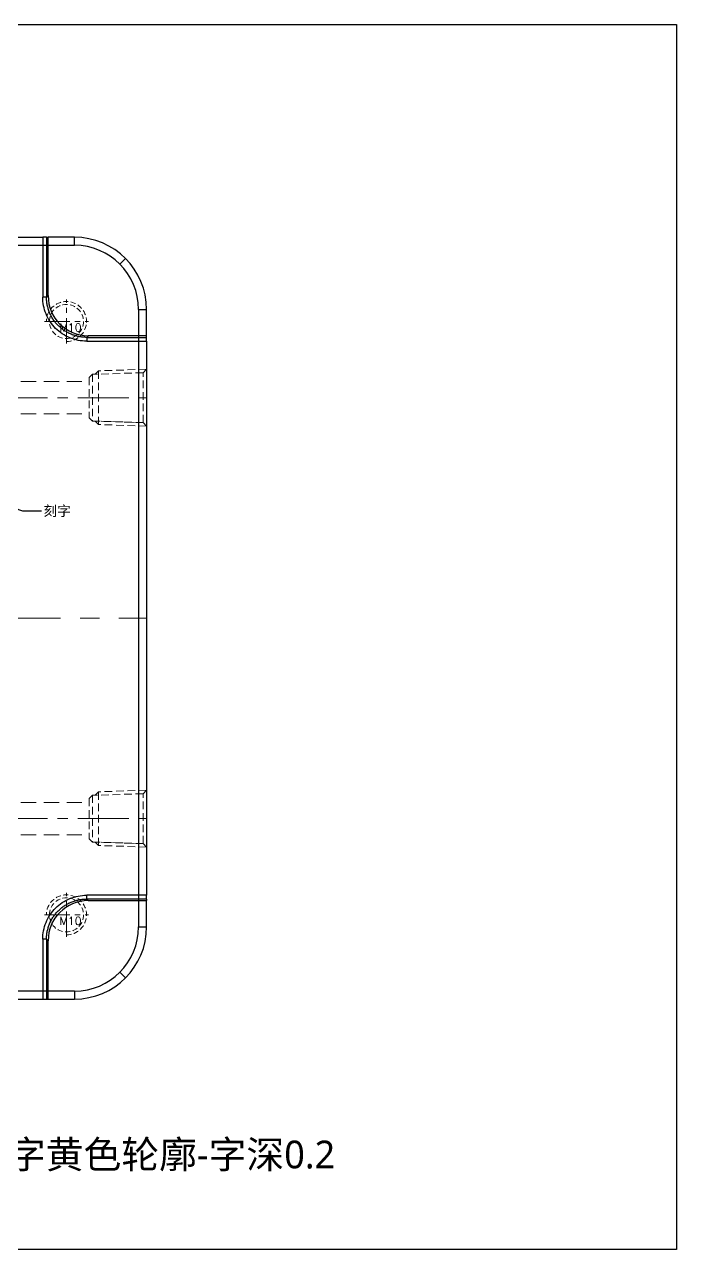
# Model space of a CAD drawing. Header units: millimetres. Extents: x 2549 to 2981, y 2071 to 2377.
# Drawn here: x 2818.3 to 2980.9, y 2071.4 to 2376.9 of the extents above; entities that cross this region are included whole.
import ezdxf
from ezdxf.lldxf.tags import DXFTag

# ---------------------------------------------------------------- set-up
doc = ezdxf.new("R2010")
doc.units = ezdxf.units.MM
doc.linetypes.add('CENTER', pattern=[50.8, 31.75, -6.35, 6.35, -6.35])
doc.linetypes.add('HIDDEN', pattern=[9.525, 6.35, -3.175])
doc.layers.add('10', color=7, linetype='Continuous', true_color=0xffffff)
for name, color, linetype, lineweight in [('cool', 153, 'HIDDEN', 9), ('dim', 82, 'Continuous', 9), ('insert', 85, 'Continuous', 20), ('moldbase', 7, 'Continuous', 20), ('screw', 33, 'Continuous', 13)]:
    doc.layers.add(name, color=color, linetype=linetype, lineweight=lineweight)
doc.styles.add('Capful-A', font='')
doc.styles.get("Standard").update_dxf_attribs({"font": 'arial.ttf'})
doc.styles.add('TXT', font='txt.shx', dxfattribs={"bigfont": 'gbcbig.shx'})
doc.styles.get('Capful-A').set_extended_font_data('Microsoft YaHei')
tags = doc.linetypes.add('DASHED', pattern=[25.72, 12.86, -12.86]).pattern_tags.tags
tags[6:7] = [DXFTag(74, 4), DXFTag(75, 0), DXFTag(340, '0'), DXFTag(46, 0.0), DXFTag(50, 0.0), DXFTag(44, 0.0), DXFTag(45, 0.0)]
tags[4:5] = [DXFTag(74, 4), DXFTag(75, 0), DXFTag(340, '0'), DXFTag(46, 0.0), DXFTag(50, 0.0), DXFTag(44, 0.0), DXFTag(45, 0.0)]
doc.dimstyles.new('Capful-A-1.0', dxfattribs={"dimtxt": 2.5, "dimasz": 2.5, "dimexe": 1.5, "dimexo": 1, "dimgap": 1.5, "dimtad": 0, "dimdsep": 46, "dimtxsty": 'Capful-A', "dimcen": 0, "dimclrt": 2, "dimazin": 2, "dimtfac": 1, "dimtmove": 0, "dimatfit": 3, "dimfxl": 0, "dimtolj": 1, "dimtzin": 0, "dimarcsym": 0})

# ---------------------------------------------------------------- blocks, each defined once
blk = doc.blocks.new('cool_jt_f12')
at = {"layer": 'cool', "ltscale": 0.3}
for p, q in [((0, 7.0785), (0.856, 6.2225)), ((0, 7.0785), (12, 6.7035)), ((0.856, 6.2225), (0.856, -6.2225)), ((13.5, 5.827375), (0.856, 6.2225)), ((0.856, 6.2225), (13.5, 5.827375)), ((12, 6.7035), (12.856, 5.8475)), ((12, 6.7035), (12, -6.7035)), ((14.327375, 5), (13.5, 5.827375)), ((13.5, -5.827375), (13.5, 5.827375)), ((14.327375, -5), (14.327375, 5)), ((0.856, -6.2225), (13.5, -5.827375)), ((12, -6.7035), (12.856, -5.8475)), ((13.5, -5.827375), (14.327375, -5)), ((0.856, -6.2225), (0, -7.0785)), ((0, -7.0785), (12, -6.7035))]:
    blk.add_line(p, q, dxfattribs=at)
blk = doc.blocks.new('screw_m10_g')
at = {"layer": 'screw', "color": 1, "linetype": 'CENTER', "ltscale": 0.2}
for p, q in [((0, -5.5), (0, 5.5)), ((-5.5, 0), (5.5, 0))]:
    blk.add_line(p, q, dxfattribs=at)
at = {"layer": 'screw', "color": 33, "linetype": 'HIDDEN', "ltscale": 0.2}
blk.add_circle((0, 0), 4.25, dxfattribs=at)
at = {"layer": 'screw', "color": 92, "linetype": 'HIDDEN', "ltscale": 0.2}
blk.add_arc((0, 0), 5, 270, 180, dxfattribs=at)
at = {"layer": 'screw', "color": 6, "style": 'TXT'}
blk.add_text('M10', height=2, dxfattribs=at).set_placement((-1.7, -2.5))
blk = doc.blocks.new('TK')
for p, q in [((0, 294), (415.8, 294)), ((415.8, 294), (415.8, 0)), ((415.8, 0), (0, 0))]:
    blk.add_line(p, q)

msp = doc.modelspace()

# ---------------------------------------------------------------- linework, layer by layer
at = {"layer": '10', "color": 7, "linetype": 'Continuous'}
for p, q in [((2674.71, 2323.87), (2822.88, 2323.87)), ((2823.84, 2323.87), (2822.88, 2323.87)), ((2822.88, 2323.87), (2822.88, 2308.92)), ((2823.84, 2323.87), (2823.84, 2308.92)), ((2823.84, 2323.87), (2824.23, 2323.87)), ((2830.79, 2323.87), (2824.23, 2323.87)), ((2824.23, 2309.31), (2824.23, 2323.87)), ((2823.84, 2308.92), (2822.88, 2308.92)), ((2823.84, 2308.92), (2824.23, 2309.31)), ((2848.79, 2299.31), (2848.79, 2305.87)), ((2834.24, 2299.31), (2833.84, 2298.91)), ((2833.84, 2298.91), (2848.79, 2298.91)), ((2833.84, 2298.91), (2833.84, 2297.96)), ((2833.84, 2297.96), (2848.79, 2297.96)), ((2848.79, 2299.31), (2834.24, 2299.31)), ((2848.79, 2298.91), (2848.79, 2299.31)), ((2848.79, 2297.96), (2848.79, 2298.91)), ((2848.79, 2297.96), (2848.79, 2159.78)), ((2833.84, 2158.83), (2833.84, 2159.78)), ((2848.79, 2159.78), (2833.84, 2159.78)), ((2833.84, 2158.83), (2834.24, 2158.43)), ((2848.79, 2158.83), (2833.84, 2158.83)), ((2834.24, 2158.43), (2848.79, 2158.43)), ((2848.79, 2158.83), (2848.79, 2159.78)), ((2848.79, 2158.83), (2848.79, 2158.43)), ((2848.79, 2151.87), (2848.79, 2158.43)), ((2823.84, 2148.82), (2822.88, 2148.82)), ((2822.88, 2148.82), (2822.88, 2133.87)), ((2824.23, 2148.43), (2823.84, 2148.83)), ((2823.84, 2148.82), (2823.84, 2133.87)), ((2824.23, 2133.87), (2824.23, 2148.43)), ((2781.03, 2133.87), (2822.88, 2133.87)), ((2822.88, 2133.87), (2823.84, 2133.87)), ((2823.84, 2133.87), (2824.23, 2133.87)), ((2824.23, 2133.87), (2830.79, 2133.87))]:
    msp.add_line(p, q, dxfattribs=at)
at = {"layer": '10', "color": 8, "linetype": 'DASHED'}
for p, q in [((2830.79, 2321.87), (2830.79, 2323.87)), ((2666.79, 2321.87), (2830.79, 2321.87)), ((2843.52, 2318.6), (2842.11, 2317.18)), ((2846.79, 2305.87), (2846.79, 2151.87)), ((2846.79, 2305.87), (2848.79, 2305.87)), ((2846.79, 2151.87), (2848.79, 2151.87)), ((2843.52, 2139.14), (2842.11, 2140.56)), ((2830.79, 2135.87), (2800.73, 2135.87)), ((2830.79, 2135.87), (2830.79, 2133.87))]:
    msp.add_line(p, q, dxfattribs=at)
at = {"layer": '10', "color": 7, "linetype": 'Continuous'}
for centre, start, end in [((2830.79, 2305.87), 0, 90), ((2830.79, 2151.87), 270, 0)]:
    msp.add_arc(centre, 18, start, end, dxfattribs=at)
at = {"layer": '10', "color": 8, "linetype": 'DASHED'}
for centre, start, end in [((2830.79, 2305.87), 0, 90), ((2830.79, 2151.87), 270, 0)]:
    msp.add_arc(centre, 16, start, end, dxfattribs=at)
at = {"layer": '10', "color": 7, "linetype": 'Continuous'}
for centre, major_axis in [((2834.31, 2309.39), (7.15, 7.15)), ((2834.31, 2148.35), (7.15, -7.15))]:
    msp.add_ellipse(centre, major_axis=major_axis, ratio=0.992433, start_param=2.359993, end_param=3.923193, dxfattribs=at)
for points, knots in [([(2833.84, 2297.96), (2833.13, 2297.96), (2832.43, 2298.03), (2831.02, 2298.3), (2830.33, 2298.51), (2828.99, 2299.06), (2828.36, 2299.4), (2827.16, 2300.2), (2826.6, 2300.65), (2825.58, 2301.67), (2825.12, 2302.23), (2824.32, 2303.43), (2823.98, 2304.07), (2823.43, 2305.41), (2823.22, 2306.1), (2822.95, 2307.5), (2822.88, 2308.21), (2822.88, 2308.92)], [0, 0, 0, 0, 0.123178, 0.123178, 0.248785, 0.248785, 0.374393, 0.374393, 0.5, 0.5, 0.625608, 0.625608, 0.751215, 0.751215, 0.876823, 0.876823, 1, 1, 1, 1]), ([(2833.84, 2298.91), (2833.51, 2298.91), (2833.19, 2298.93), (2832.82, 2298.97), (2832.78, 2298.97), (2832.69, 2298.98), (2832.65, 2298.98), (2832.53, 2299), (2832.28, 2299.03), (2832.04, 2299.07), (2831.56, 2299.17), (2830.93, 2299.33), (2830.31, 2299.55), (2829.86, 2299.73), (2829.71, 2299.8), (2829.52, 2299.89), (2829.49, 2299.91), (2829.41, 2299.94), (2829.37, 2299.96), (2829.26, 2300.02), (2829.19, 2300.05), (2828.83, 2300.25), (2828.55, 2300.41), (2828.01, 2300.78), (2827.74, 2300.97), (2827.24, 2301.39), (2826.99, 2301.61), (2826.53, 2302.07), (2826.31, 2302.32), (2825.89, 2302.82), (2825.7, 2303.08), (2825.34, 2303.63), (2825.17, 2303.91), (2824.98, 2304.27), (2824.92, 2304.38), (2824.86, 2304.49), (2824.83, 2304.56), (2824.81, 2304.6), (2824.72, 2304.79), (2824.66, 2304.94), (2824.47, 2305.39), (2824.25, 2306.01), (2824.09, 2306.64), (2824, 2307.12), (2823.97, 2307.28), (2823.93, 2307.52), (2823.92, 2307.61), (2823.9, 2307.77), (2823.89, 2307.85), (2823.85, 2308.26), (2823.84, 2308.59), (2823.84, 2308.92)], [0, 0, 0, 0, 0.0625, 0.0625, 0.070312, 0.070312, 0.078125, 0.078125, 0.09375, 0.125, 0.125, 0.1875, 0.25, 0.25, 0.28125, 0.28125, 0.289062, 0.289062, 0.296875, 0.296875, 0.3125, 0.3125, 0.375, 0.375, 0.4375, 0.4375, 0.5, 0.5, 0.5625, 0.5625, 0.625, 0.625, 0.6875, 0.6875, 0.703125, 0.710938, 0.710938, 0.71875, 0.71875, 0.75, 0.75, 0.8125, 0.875, 0.875, 0.90625, 0.90625, 0.921875, 0.921875, 0.9375, 0.9375, 1, 1, 1, 1]), ([(2822.88, 2148.82), (2822.88, 2149.53), (2822.95, 2150.24), (2823.22, 2151.64), (2823.43, 2152.33), (2823.98, 2153.67), (2824.32, 2154.31), (2825.12, 2155.51), (2825.58, 2156.07), (2826.6, 2157.09), (2827.16, 2157.55), (2828.36, 2158.34), (2828.99, 2158.68), (2830.33, 2159.23), (2831.02, 2159.44), (2832.43, 2159.71), (2833.13, 2159.78), (2833.84, 2159.78)], [0, 0, 0, 0, 0.123178, 0.123178, 0.248785, 0.248785, 0.374393, 0.374393, 0.5, 0.5, 0.625608, 0.625608, 0.751215, 0.751215, 0.876823, 0.876823, 1, 1, 1, 1]), ([(2823.84, 2148.83), (2823.84, 2149.15), (2823.85, 2149.48), (2823.89, 2149.85), (2823.89, 2149.89), (2823.9, 2149.97), (2823.91, 2150.01), (2823.92, 2150.13), (2823.95, 2150.38), (2824, 2150.62), (2824.09, 2151.1), (2824.25, 2151.74), (2824.47, 2152.35), (2824.66, 2152.8), (2824.72, 2152.95), (2824.81, 2153.14), (2824.83, 2153.18), (2824.86, 2153.25), (2824.88, 2153.29), (2824.94, 2153.4), (2824.98, 2153.47), (2825.17, 2153.84), (2825.34, 2154.12), (2825.7, 2154.66), (2825.89, 2154.92), (2826.31, 2155.43), (2826.53, 2155.67), (2827, 2156.14), (2827.24, 2156.36), (2827.74, 2156.77), (2828.01, 2156.96), (2828.55, 2157.33), (2828.83, 2157.49), (2829.19, 2157.69), (2829.3, 2157.74), (2829.41, 2157.8), (2829.48, 2157.83), (2829.52, 2157.85), (2829.71, 2157.94), (2829.86, 2158.01), (2830.31, 2158.19), (2830.93, 2158.41), (2831.56, 2158.57), (2832.04, 2158.67), (2832.2, 2158.69), (2832.45, 2158.73), (2832.53, 2158.74), (2832.69, 2158.76), (2832.77, 2158.77), (2833.18, 2158.81), (2833.51, 2158.83), (2833.84, 2158.83)], [0, 0, 0, 0, 0.0625, 0.0625, 0.070312, 0.070312, 0.078125, 0.078125, 0.09375, 0.125, 0.125, 0.1875, 0.25, 0.25, 0.28125, 0.28125, 0.289062, 0.289062, 0.296875, 0.296875, 0.3125, 0.3125, 0.375, 0.375, 0.4375, 0.4375, 0.5, 0.5, 0.5625, 0.5625, 0.625, 0.625, 0.6875, 0.6875, 0.703125, 0.710938, 0.710938, 0.71875, 0.71875, 0.75, 0.75, 0.8125, 0.875, 0.875, 0.90625, 0.90625, 0.921875, 0.921875, 0.9375, 0.9375, 1, 1, 1, 1])]:
    msp.add_open_spline(points, degree=3, knots=knots, dxfattribs=at)
for points in [[(2823.84, 2308.92), (2823.84, 2308.92), (2823.84, 2308.92), (2823.84, 2308.92)], [(2833.84, 2298.91), (2833.84, 2298.91), (2833.84, 2298.91), (2833.84, 2298.91)], [(2833.84, 2158.83), (2833.84, 2158.83), (2833.84, 2158.83), (2833.84, 2158.83)], [(2823.84, 2148.83), (2823.84, 2148.82), (2823.84, 2148.82), (2823.84, 2148.82)]]:
    msp.add_open_spline(points, degree=3, dxfattribs=at)
at = {"layer": 'cool', "ltscale": 0.6}
for p, q in [((2663.12, 2287.87), (2834.46, 2287.87)), ((2663.12, 2279.87), (2834.46, 2279.87)), ((2663.12, 2182.87), (2834.46, 2182.87)), ((2663.12, 2174.87), (2834.46, 2174.87))]:
    msp.add_line(p, q, dxfattribs=at)
at = {"layer": 'cool', "color": 1, "linetype": 'CENTER', "ltscale": 0.4}
for p, q in [((2648.79, 2283.87), (2848.79, 2283.87)), ((2648.79, 2178.87), (2848.79, 2178.87))]:
    msp.add_line(p, q, dxfattribs=at)
at = {"layer": 'insert', "color": 1, "linetype": 'CENTER', "ltscale": 0.76}
msp.add_line((2648.79, 2228.87), (2848.79, 2228.87), dxfattribs=at)

# ---------------------------------------------------------------- block references
at = {"xscale": 1.039209380465746, "yscale": 1.039209380465746, "zscale": 1.039209380465746}
msp.add_blockref('TK', (2548.79, 2071.42), dxfattribs=at)
at = {"layer": 'cool', "ltscale": 0.6}
for p, rotation in [((2848.79, 2283.87), 180), ((2848.79, 2178.87), 180.0000000000001)]:
    msp.add_blockref('cool_jt_f12', p, dxfattribs=dict(at, rotation=rotation))
at = {"layer": 'screw'}
for p in [(2828.79, 2302.87), (2828.79, 2154.87)]:
    msp.add_blockref('screw_m10_g', p, dxfattribs=at)

# ---------------------------------------------------------------- texts
at = {"layer": 'moldbase', "lineweight": 18, "insert": (2804.77, 2098.57), "char_height": 6.9117, "attachment_point": 1}
msp.add_mtext_dynamic_manual_height_columns('{\\fMicrosoft YaHei|b0|i0|c134|p34;刻字黄色轮廓-字深0.2}', width=206.9763, gutter_width=0, heights=[16.37], dxfattribs=at)

# ---------------------------------------------------------------- leaders
at = {"layer": 'dim', "annotation_type": 0, "has_hookline": 1, "hookline_direction": 0, "text_width": 6.52}
msp.add_leader([(2798.67, 2262.38), (2817.85, 2255.63), (2822.57, 2255.63)], dimstyle='Capful-A-1.0', override={"dimasz": 2, "dimexe": 0.49975, "dimexo": 0.49975, "dimgap": 0.49975, "dimtad": 0}, dxfattribs=at)

# ---------------------------------------------------------------- next in the draw order: texts
at = {"layer": 'dim', "color": 2, "insert": (2823.07, 2256.88), "char_height": 2.5, "attachment_point": 1, "style": 'Capful-A', "bg_fill": 3, "box_fill_scale": 1.1, "bg_fill_color": 256, "bg_fill_true_color": 13158600, "bg_fill_transparency": 0}
msp.add_mtext('{\\C256;刻字}', dxfattribs=at)

doc.saveas('drawing.dxf')
